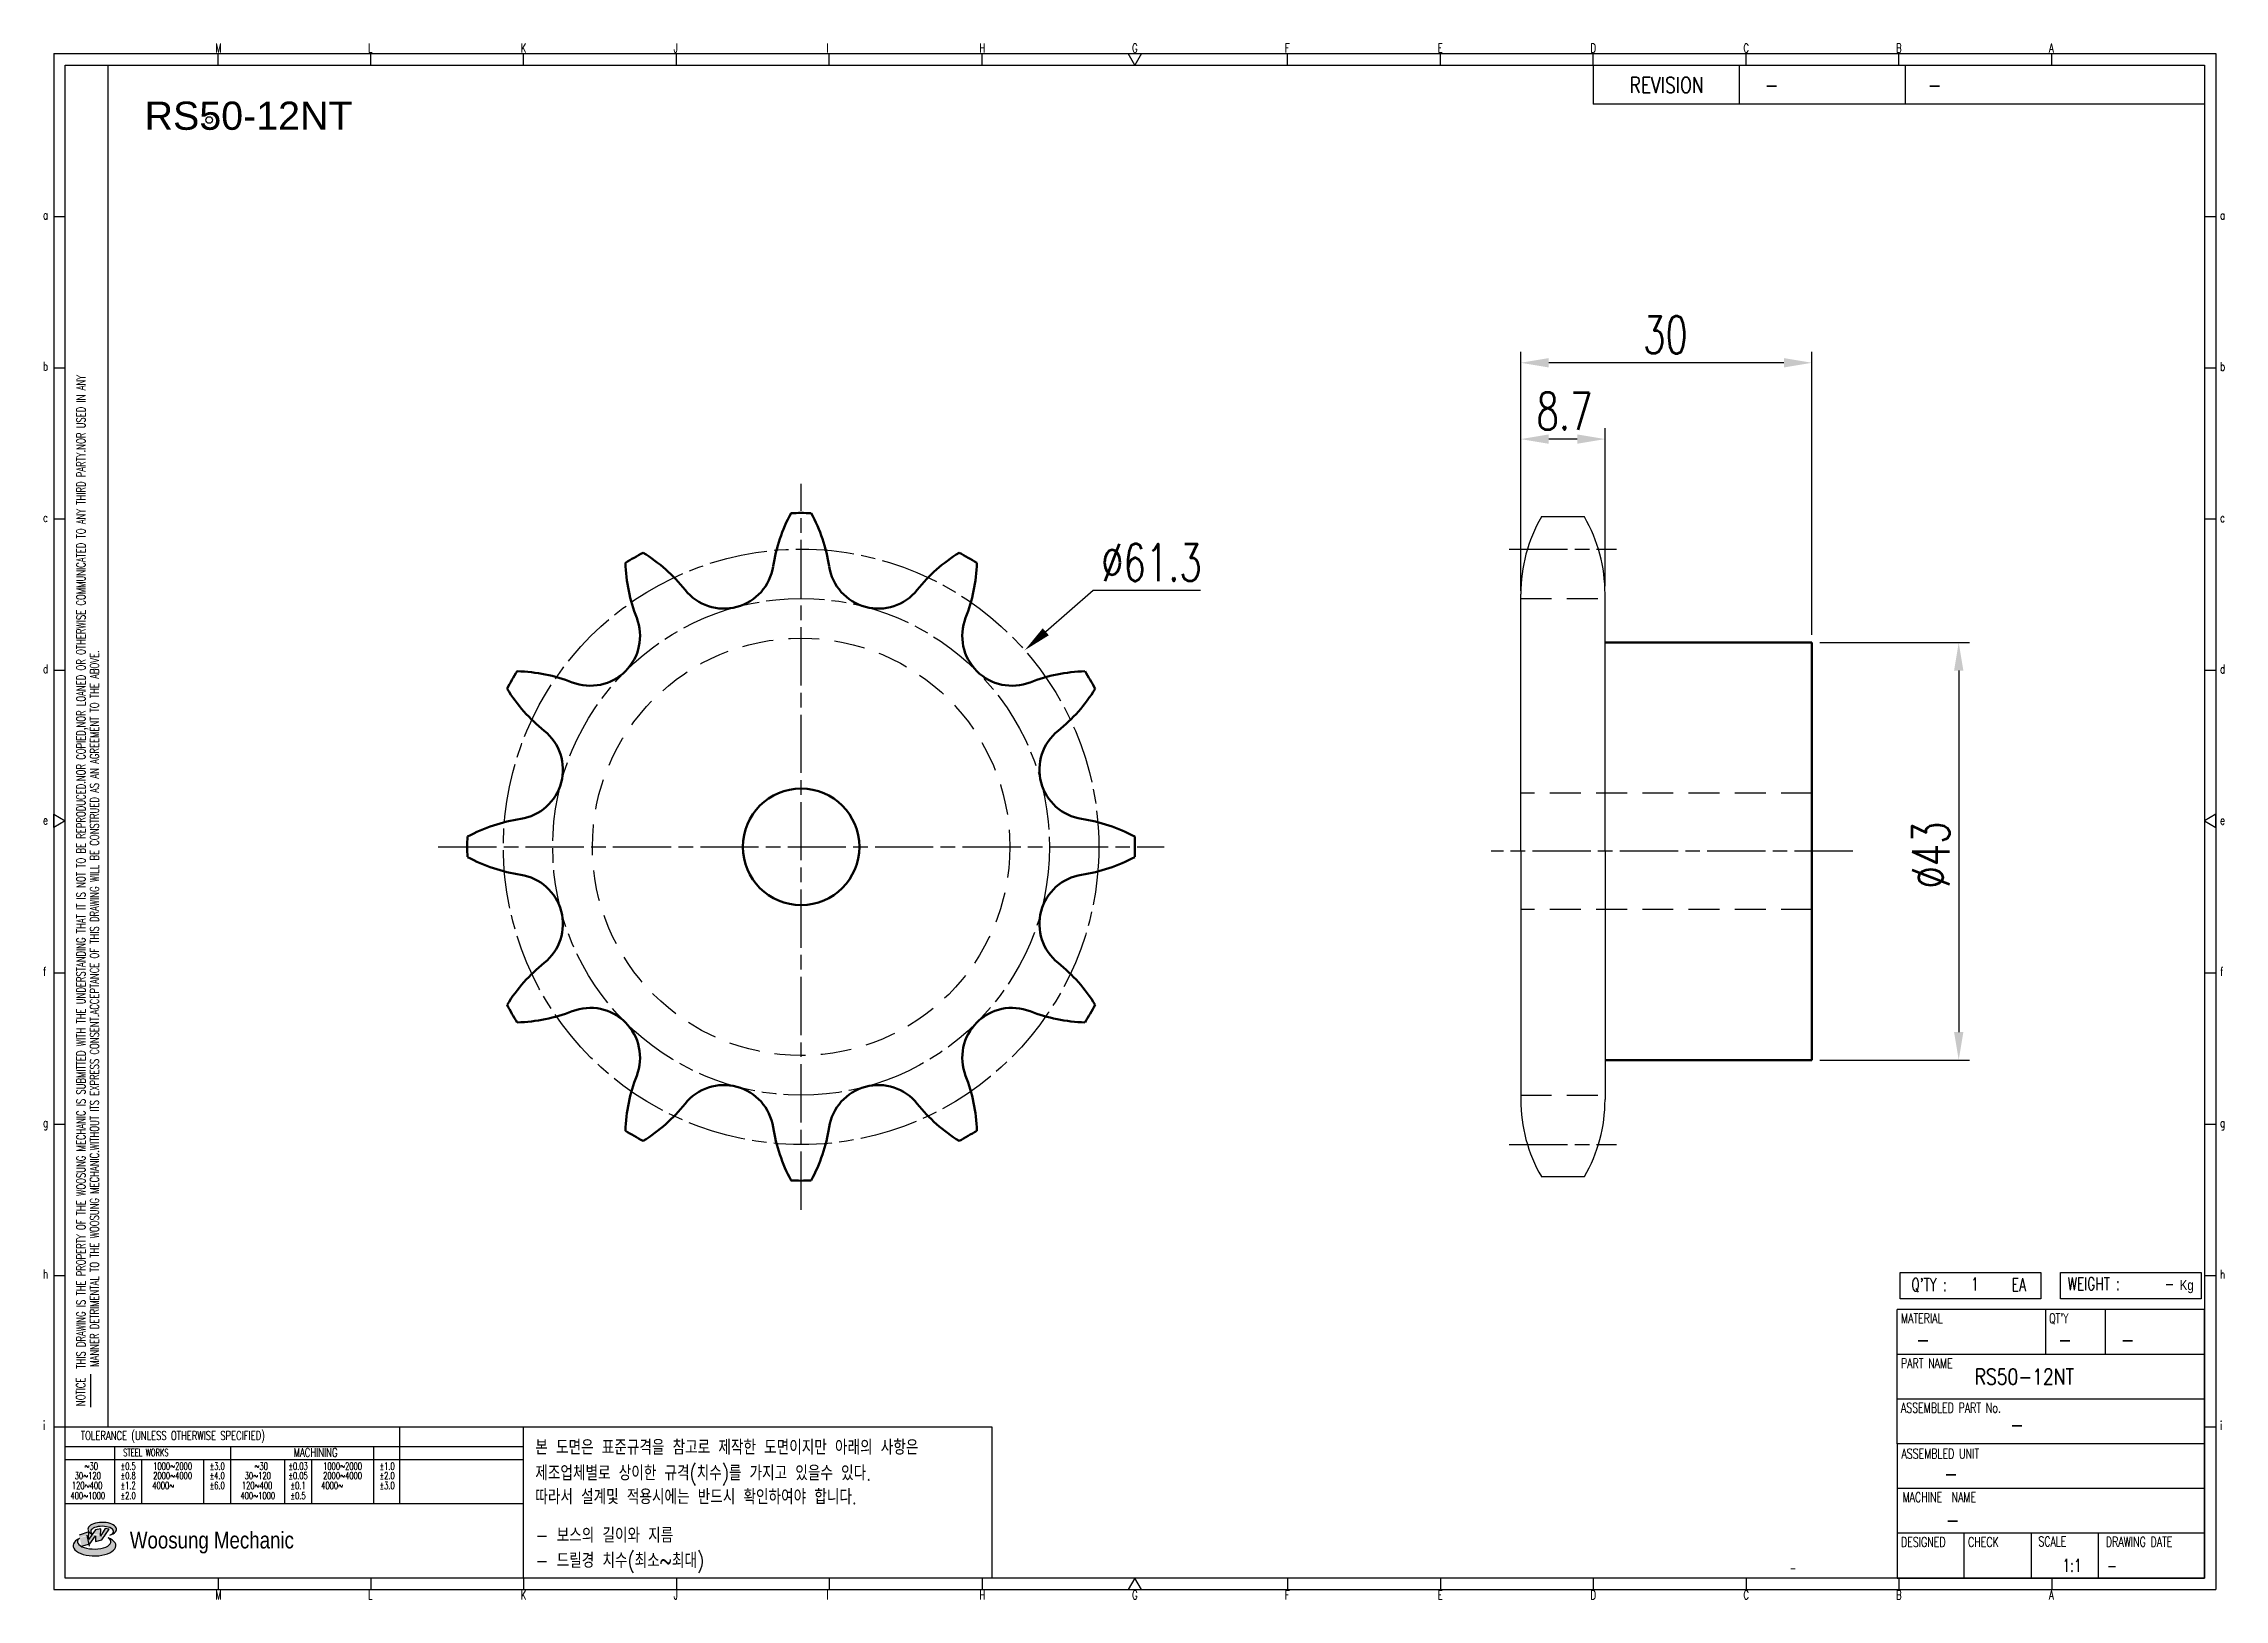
# Model space of a CAD drawing. Header units: millimetres. Extents: x 8308 to 8533, y 4751 to 4911.
import ezdxf
from ezdxf.enums import TextEntityAlignment as Align

# ---------------------------------------------------------------- set-up
doc = ezdxf.new("R2010")
doc.units = ezdxf.units.MM
for name, pattern in [('AM_ISO08W050', [18, 12, -1.5, 3, -1.5]), ('AM_ISO08W050x2', [9, 6, -0.75, 1.5, -0.75]), ('HIDDEN', [9.525, 6.35, -3.175])]:
    doc.linetypes.add(name, pattern=pattern)
for name, color, linetype, lineweight in [('1', 7, 'Continuous', 50), ('22', 30, 'AM_ISO08W050', 25), ('23', 40, 'AM_ISO08W050', 25), ('VIS', 7, 'Continuous', 50)]:
    doc.layers.add(name, color=color, linetype=linetype, lineweight=lineweight)
for name, color, linetype in [('HL', 2, 'HIDDEN'), ('S-DIM', 7, 'Continuous'), ('TITLE', 7, 'Continuous'), ('도면레이아웃', 7, 'Continuous')]:
    doc.layers.add(name, color=color, linetype=linetype)
doc.styles.add('HAN', font='ROMANS.shx', dxfattribs={"width": 0.7, "bigfont": 'whgtxt.shx'})
doc.styles.add('HKD_ST2', font='romans.shx', dxfattribs={"width": 0.7, "height": 4, "bigfont": '@extfont2.shx'})
doc.styles.add('HSG', font='SIMPLEX.shx', dxfattribs={"width": 0.7, "bigfont": 'HSG.shx'})
doc.styles.add('ROMANS', font='romans.shx', dxfattribs={"width": 0.7, "bigfont": 'whgtxt.shx'})
doc.styles.add('SLDTEXTSTYLE4', font='arial.ttf', dxfattribs={"width": 0.8})
doc.styles.get("Standard").update_dxf_attribs({"font": 'arial.ttf'})
doc.dimstyles.new('APP4', dxfattribs={"dimscale": 1.6, "dimtxt": 2.4, "dimasz": 1.8, "dimexe": 0.7, "dimexo": 0.5, "dimgap": 0.6, "dimtad": 1, "dimtoh": 1, "dimdec": 1, "dimrnd": 0.01, "dimzin": 9, "dimdsep": 46, "dimtxsty": 'HSG', "dimcen": 0, "dimclrd": 1, "dimclre": 1, "dimclrt": 256, "dimazin": 2, "dimtp": 1, "dimtm": 1, "dimtfac": 0.5, "dimtdec": 1, "dimtofl": 0, "dimtmove": 0, "dimatfit": 3, "dimfxl": 0, "dimtvp": 1, "dimtolj": 2, "dimlwd": -1, "dimlwe": -1, "dimarcsym": 0})

# ---------------------------------------------------------------- blocks, each defined once
blk = doc.blocks.new('SUYWSHJH')
at = {"layer": '도면레이아웃'}
h = blk.add_hatch(color=10, dxfattribs=at)
h.paths.add_polyline_path([(1.544, 35.177), (1.554, 34.966), (1.779, 35.034), (2.054, 35.422), (1.908, 35.446), (1.728, 35.167), (1.741, 35.439), (1.547, 35.405), (1.292, 35.041), (1.295, 35.33), (0.943, 35.208), (1.03, 34.8), (1.336, 34.885)])
edge = h.paths.add_edge_path()
edge.add_ellipse((1.795, 35.421), major_axis=(-0.53, 0), ratio=0.487785, start_angle=122.36065, end_angle=403.39574)
edge.add_line((1.411, 35.244), (1.419, 35.261))
edge.add_ellipse((1.798, 35.344), major_axis=(-0.423, 0), ratio=0.444396, start_angle=131.58977, end_angle=386.19408, ccw=False)
edge = h.paths.add_edge_path()
edge.add_ellipse((1.512, 34.815), major_axis=(-0.793, 0), ratio=0.480113, start_angle=314.67633, end_angle=590.85213)
edge.add_ellipse((1.501, 34.958), major_axis=(-0.62, 0), ratio=0.43311, start_angle=331.7024, end_angle=574.42495, ccw=False)
for p, q in [((0, 90.118), (80.15, 90.118)), ((0, 90.118), (0, 33.191)), ((6.089, 89.693), (6.089, 90.118)), ((11.753, 89.693), (11.753, 90.118)), ((17.418, 89.693), (17.418, 90.118)), ((23.082, 89.693), (23.082, 90.118)), ((28.746, 89.693), (28.746, 90.118)), ((34.411, 89.693), (34.411, 90.118)), ((45.739, 89.693), (45.739, 90.118)), ((51.404, 89.693), (51.404, 90.118)), ((57.068, 89.693), (57.068, 90.118)), ((62.732, 89.693), (62.732, 90.118)), ((68.397, 89.693), (68.397, 90.118)), ((74.061, 89.693), (74.061, 90.118)), ((80.15, 90.118), (80.15, 33.191)), ((0, 84.085), (0.425, 84.085)), ((79.725, 84.085), (80.15, 84.085)), ((0, 78.478), (0.425, 78.478)), ((79.725, 78.478), (80.15, 78.478)), ((0, 72.87), (0.425, 72.87)), ((79.725, 72.87), (80.15, 72.87)), ((0, 67.262), (0.425, 67.262)), ((79.725, 67.262), (80.15, 67.262)), ((0, 56.047), (0.425, 56.047)), ((79.725, 56.047), (80.15, 56.047)), ((0, 50.439), (0.425, 50.439)), ((79.725, 50.439), (80.15, 50.439)), ((0, 44.832), (0.425, 44.832)), ((79.725, 44.832), (80.15, 44.832)), ((1.377, 39.947), (1.377, 41.174)), ((0, 39.224), (0.425, 39.224)), ((79.725, 39.224), (80.15, 39.224)), ((0, 33.191), (80.15, 33.191)), ((6.089, 33.616), (6.089, 33.191)), ((11.753, 33.616), (11.753, 33.191)), ((17.418, 33.616), (17.418, 33.191)), ((23.082, 33.616), (23.082, 33.191)), ((28.746, 33.616), (28.746, 33.191)), ((34.411, 33.616), (34.411, 33.191)), ((45.739, 33.616), (45.739, 33.191)), ((51.404, 33.616), (51.404, 33.191)), ((57.068, 33.616), (57.068, 33.191)), ((62.732, 33.616), (62.732, 33.191)), ((68.397, 33.616), (68.397, 33.191)), ((74.061, 33.616), (74.061, 33.191))]:
    blk.add_line(p, q)
at = {"color": 2}
for p, q in [((2.017, 39.224), (2.017, 89.693)), ((0.425, 39.224), (17.418, 39.224)), ((12.816, 39.224), (12.816, 36.382)), ((17.418, 33.616), (17.418, 39.224)), ((0.425, 38.487), (17.418, 38.487)), ((0.425, 38.012), (17.418, 38.012)), ((2.257, 38.487), (2.257, 36.382)), ((3.257, 38.012), (3.257, 36.382)), ((5.557, 38.012), (5.557, 36.382)), ((6.557, 38.5), (6.557, 36.382)), ((8.557, 38.012), (8.557, 36.382)), ((9.557, 38.026), (9.557, 36.382)), ((11.857, 38.487), (11.857, 36.382)), ((0.425, 36.382), (17.418, 36.382))]:
    blk.add_line(p, q, dxfattribs=at)
at = {"color": 6, "ltscale": 0.5}
for p, q in [((57.068, 89.693), (57.068, 88.246)), ((62.47, 89.693), (62.47, 88.246)), ((68.635, 89.693), (68.635, 88.246)), ((79.725, 88.246), (57.068, 88.246)), ((68.336, 38.59), (68.336, 43.563)), ((79.725, 43.563), (68.336, 43.563)), ((73.827, 43.563), (73.827, 41.905)), ((76.037, 43.563), (76.037, 41.905)), ((79.725, 38.59), (79.725, 43.563)), ((79.725, 41.905), (68.336, 41.905)), ((79.725, 40.248), (68.336, 40.248)), ((68.336, 38.59), (68.336, 33.616)), ((79.725, 38.59), (68.336, 38.59)), ((79.725, 33.616), (79.725, 38.59)), ((79.725, 36.932), (68.336, 36.932)), ((79.725, 35.274), (68.336, 35.274)), ((70.822, 33.616), (70.822, 35.274)), ((73.309, 33.616), (73.309, 35.274)), ((75.796, 33.616), (75.796, 35.274)), ((68.336, 33.616), (79.725, 33.616))]:
    blk.add_line(p, q, dxfattribs=at)
for points in [[(40.075, 89.693), (39.83, 90.118), (40.32, 90.118)], [(0.425, 89.693), (79.725, 89.693), (79.725, 33.616), (0.425, 33.616)], [(0.425, 61.679), (0, 61.433), (0, 61.924)], [(79.725, 61.679), (80.15, 61.433), (80.15, 61.924)], [(40.075, 33.616), (39.83, 33.191), (40.32, 33.191)]]:
    blk.add_lwpolyline(points, close=True)
at = {"layer": 'TITLE', "color": 20}
for p, q in [((68.449, 43.961), (68.449, 44.936)), ((68.449, 44.936), (73.654, 44.936)), ((73.654, 44.936), (73.654, 43.961)), ((74.39, 43.961), (74.39, 44.936)), ((74.39, 44.936), (79.595, 44.936)), ((79.595, 44.936), (79.595, 43.961)), ((73.654, 43.961), (68.449, 43.961)), ((79.595, 43.961), (74.39, 43.961))]:
    blk.add_line(p, q, dxfattribs=at)
at = {"layer": '도면레이아웃'}
for p, q in [((1.295, 35.33), (0.943, 35.208)), ((1.03, 34.8), (1.336, 34.885)), ((1.224, 35.208), (1.311, 34.8)), ((1.224, 35.208), (1.224, 35.208)), ((1.547, 35.405), (1.292, 35.041)), ((1.292, 35.041), (1.295, 35.33)), ((1.336, 34.885), (1.544, 35.177)), ((1.419, 35.261), (1.411, 35.244)), ((1.544, 35.177), (1.554, 34.966)), ((1.741, 35.439), (1.547, 35.405)), ((1.554, 34.966), (1.779, 35.034)), ((1.908, 35.446), (1.728, 35.167)), ((1.728, 35.167), (1.741, 35.439)), ((1.779, 35.034), (2.054, 35.422)), ((2.054, 35.422), (1.908, 35.446))]:
    blk.add_line(p, q, dxfattribs=at)
for centre, major_axis, ratio, start_param, end_param in [((1.795, 35.421), (-0.53, 0), 0.487785, 2.135596, 7.040584), ((1.512, 34.815), (-0.793, 0), 0.480113, 5.492138, 10.312315), ((1.501, 34.958), (-0.62, 0), 0.43311, 5.789299, 10.025607), ((1.798, 35.344), (-0.423, 0), 0.444396, 2.296675, 6.740358)]:
    blk.add_ellipse(centre, major_axis=major_axis, ratio=ratio, start_param=start_param, end_param=end_param, dxfattribs=at)
at = {"color": 4, "style": 'HKD_ST2', "width": 0.7}
for s, p in [('M', (5.988, 90.164)), ('L', (11.652, 90.164)), ('K', (17.316, 90.164)), ('J', (22.981, 90.164)), ('I', (28.645, 90.164)), ('H', (34.309, 90.164)), ('G', (39.974, 90.164)), ('F', (45.638, 90.164)), ('E', (51.302, 90.164)), ('D', (56.967, 90.164)), ('C', (62.631, 90.164)), ('B', (68.295, 90.164)), ('A', (73.96, 90.164)), ('a', (-0.395, 83.976)), ('a', (80.305, 83.97)), ('b', (-0.395, 78.368)), ('b', (80.305, 78.362)), ('c', (-0.395, 72.76)), ('c', (80.305, 72.754)), ('d', (-0.395, 67.153)), ('d', (80.305, 67.147)), ('e', (-0.395, 61.545)), ('e', (80.305, 61.539)), ('f', (-0.395, 55.937)), ('f', (80.305, 55.931)), ('g', (-0.395, 50.33)), ('g', (80.305, 50.324)), ('h', (-0.395, 44.722)), ('h', (80.305, 44.716)), ('i', (-0.395, 39.114)), ('i', (80.305, 39.108)), ('M', (5.988, 32.824)), ('L', (11.652, 32.824)), ('K', (17.316, 32.824)), ('J', (22.981, 32.824)), ('I', (28.645, 32.824)), ('H', (34.309, 32.824)), ('G', (39.974, 32.824)), ('F', (45.638, 32.824)), ('E', (51.302, 32.824)), ('D', (56.967, 32.824)), ('C', (62.631, 32.824)), ('B', (68.295, 32.824)), ('A', (73.96, 32.824))]:
    blk.add_text(s, height=0.326, dxfattribs=at).set_placement(p)
for s, height, style, width, p in [('REVISION', 0.5806, 'HAN', 0.8, (58.415, 88.664)), ('-', 0.581, 'HAN', 0.8, (63.426, 88.664)), ('-', 0.581, 'HAN', 0.8, (69.468, 88.664)), ("Q'TY : ", 0.4746, 'HKD_ST2', 0.7, (68.857, 44.253)), ('1', 0.475, 'HKD_ST2', 0.7, (71.071, 44.275)), ('EA', 0.4746, 'HKD_ST2', 0.7, (72.578, 44.253)), ('WEIGHT : ', 0.4746, 'HKD_ST2', 0.7, (74.65, 44.286)), ('-', 0.581, 'HAN', 0.8, (69.029, 42.157)), ('-', 0.581, 'HAN', 0.8, (74.289, 42.157)), ('-', 0.581, 'HAN', 0.8, (76.623, 42.157)), ('-', 0.581, 'HAN', 0.8, (72.515, 39.013)), ('-', 0.581, 'HAN', 0.8, (70.067, 37.189)), ('-', 0.581, 'HAN', 0.8, (70.126, 35.48)), ('1:1', 0.4746, 'HKD_ST2', 0.7, (74.458, 33.848)), ('-', 0.475, 'HKD_ST2', 0.7, (76.112, 33.837))]:
    blk.add_text(s, height=height, dxfattribs=dict(style=style, width=width)).set_placement(p)
at = {"color": 6, "style": 'HKD_ST2', "width": 0.7}
for s, p in [(' THIS DRAWING IS THE PROPERTY OF THE WOOSUNG MECHANIC IS SUBMITTED WITH THE UNDERSTANDING THAT IT IS NOT TO BE REPRODUCED.NOR COPIED,NOR LOANED OR OTHERWISE COMMUNICATED TO ANY THIRD PARTY.NOR USED IN ANY', (1.173, 41.217)), ('MANNER DETRIMENTAL TO THE WOOSUNG MECHANIC.WITHOUT ITS EXPRESS CONSENT.ACCEPTANCE OF THIS DRAWING WILL BE CONSTRUED AS AN AGREEMENT TO THE ABOVE.', (1.672, 41.447))]:
    blk.add_text(s, height=0.326266, rotation=90, dxfattribs=at).set_placement(p)
at = {"style": 'HKD_ST2', "width": 0.7}
blk.add_text('-', height=0.475, dxfattribs=at).set_placement((78.613, 44.286), align=Align.RIGHT)
at = {"color": 4, "style": 'HKD_ST2', "width": 0.7}
for s, height, p in [('MATERIAL', 0.3651, (68.474, 43.425)), ("QT'Y", 0.3651, (73.965, 43.425)), ('PART NAME', 0.3651, (68.474, 41.756)), ('ASSEMBLED PART No.', 0.36511, (68.474, 40.109)), ('ASSEMBLED UNIT', 0.36511, (68.49, 38.408)), ('MACHINE  NAME', 0.36511, (68.532, 36.794)), ('DESIGNED', 0.3651, (68.474, 35.136)), ('CHECK', 0.3651, (70.961, 35.136)), ('SCALE', 0.3651, (73.566, 35.153)), ('DRAWING DATE', 0.36511, (76.071, 35.141))]:
    blk.add_text(s, height=height, dxfattribs=at).set_placement(p, align=Align.TOP_LEFT)
at = {"style": 'HKD_ST2', "width": 0.7}
blk.add_text('NOTICE', height=0.3263, rotation=90, dxfattribs=at).set_placement((1.163, 39.988))
for s, height, style, width, p in [('TOLERANCE (UNLESS OTHERWISE SPECIFIED)', 0.32627, 'HKD_ST2', 0.7, (4.417, 38.896)), ('-', 0.326, 'ROMANS', 0.65, (64.469, 33.975))]:
    blk.add_text(s, height=height, dxfattribs=dict(style=style, width=width)).set_placement(p, align=Align.MIDDLE_CENTER)
at = {"color": 4, "style": 'HKD_ST2', "width": 0.7}
for s, height, p in [('STEEL WORKS', 0.26101, (3.416, 38.268)), ('MACHINING', 0.3263, (9.707, 38.27)), ('%%P0.5', 0.261, (2.757, 37.762)), ('%%P0.8', 0.261, (2.757, 37.411)), ('%%P3.0', 0.261, (6.057, 37.762)), ('%%P4.0', 0.261, (6.057, 37.411)), ('%%P0.03', 0.261, (9.057, 37.762)), ('%%P0.05', 0.261, (9.057, 37.411)), ('%%P1.0', 0.261, (12.357, 37.762)), ('%%P2.0', 0.261, (12.357, 37.411)), ('%%P1.2', 0.261, (2.757, 37.045)), ('%%P2.0', 0.261, (2.757, 36.67)), ('%%P6.0', 0.261, (6.057, 37.045)), ('%%P0.1', 0.261, (9.057, 37.045)), ('%%P0.5', 0.261, (9.057, 36.67)), ('%%P3.0', 0.261, (12.357, 37.045))]:
    blk.add_text(s, height=height, dxfattribs=at).set_placement(p, align=Align.MIDDLE)
for s, height, p in [('30%%126120', 0.261, (1.263, 37.411)), ('%%12630', 0.261, (1.389, 37.762)), ('2000%%1264000', 0.26101, (4.407, 37.411)), ('1000%%1262000', 0.26101, (4.407, 37.762)), ('30%%126120', 0.261, (7.563, 37.411)), ('%%12630', 0.261, (7.689, 37.762)), ('2000%%1264000', 0.26101, (10.707, 37.411)), ('1000%%1262000', 0.26101, (10.707, 37.762)), ('400%%1261000', 0.26101, (1.263, 36.67)), ('120%%126400', 0.26101, (1.237, 37.045)), ('4000%%126', 0.261, (4.061, 37.045)), ('400%%1261000', 0.26101, (7.563, 36.67)), ('120%%126400', 0.26101, (7.537, 37.045)), ('4000%%126', 0.261, (10.321, 37.045))]:
    blk.add_text(s, height=height, dxfattribs=at).set_placement(p, align=Align.MIDDLE_CENTER)
at = {"color": 1, "style": 'SLDTEXTSTYLE4', "width": 0.8}
blk.add_text('Woosung Mechanic', height=0.61957, dxfattribs=at).set_placement((2.822, 34.711))
at = {"layer": 'TITLE', "width": 0.8}
blk.add_text('Kg', height=0.3789, dxfattribs=at).set_placement((78.807, 44.286))
blk = doc.blocks.new('*D65')
at = {"layer": 'Defpoints', "color": 0, "transparency": 16777216}
for p in [(8409.47, 4848.51), (8363.4, 4808.02)]:
    blk.add_point(p, dxfattribs=at)
at = {"layer": 'S-DIM', "color": 1, "transparency": 16777216}
for p, q in [((8416.5, 4854.68), (8411.63, 4850.41)), ((8427.57, 4854.68), (8416.5, 4854.68))]:
    blk.add_line(p, q, dxfattribs=at)
blk.add_solid([(8411.32, 4850.77), (8411.95, 4850.05), (8409.47, 4848.51)], dxfattribs=at)
at = {"layer": 'S-DIM', "transparency": 16777216, "insert": (8422.52, 4857.56), "char_height": 3.84, "attachment_point": 5, "style": 'HSG'}
blk.add_mtext('\\A2;∅61.3', dxfattribs=at)
blk = doc.blocks.new('*D66')
at = {"layer": 'Defpoints', "color": 0, "transparency": 16777216}
for p in [(8460.56, 4870.26), (8460.56, 4854.3), (8469.26, 4854.3)]:
    blk.add_point(p, dxfattribs=at)
at = {"layer": 'S-DIM', "color": 1, "transparency": 16777216}
for p, q in [((8460.56, 4855.1), (8460.56, 4871.38)), ((8469.26, 4855.1), (8469.26, 4871.38)), ((8466.38, 4870.26), (8463.44, 4870.26))]:
    blk.add_line(p, q, dxfattribs=at)
for points in [[(8463.44, 4870.74), (8463.44, 4869.78), (8460.56, 4870.26)], [(8466.38, 4870.74), (8466.38, 4869.78), (8469.26, 4870.26)]]:
    blk.add_solid(points, dxfattribs=at)
at = {"layer": 'S-DIM', "transparency": 16777216, "insert": (8465.06, 4873.14), "char_height": 3.84, "attachment_point": 5, "style": 'HSG'}
blk.add_mtext('\\A2;8.7', dxfattribs=at)
blk = doc.blocks.new('*D67')
at = {"layer": 'Defpoints', "color": 0, "transparency": 16777216}
for p in [(8490.56, 4849.3), (8490.56, 4806.3), (8505.68, 4806.3)]:
    blk.add_point(p, dxfattribs=at)
at = {"layer": 'S-DIM', "color": 1, "transparency": 16777216}
for p, q in [((8491.36, 4849.3), (8506.8, 4849.3)), ((8505.68, 4846.42), (8505.68, 4809.18)), ((8491.36, 4806.3), (8506.8, 4806.3))]:
    blk.add_line(p, q, dxfattribs=at)
for points in [[(8505.2, 4846.42), (8506.16, 4846.42), (8505.68, 4849.3)], [(8505.2, 4809.18), (8506.16, 4809.18), (8505.68, 4806.3)]]:
    blk.add_solid(points, dxfattribs=at)
at = {"layer": 'S-DIM', "transparency": 16777216, "insert": (8502.8, 4827.42), "char_height": 3.84, "attachment_point": 5, "rotation": 90, "style": 'HSG'}
blk.add_mtext('\\A2;%%c43', dxfattribs=at)
blk = doc.blocks.new('*D68')
at = {"layer": 'Defpoints', "color": 0, "transparency": 16777216}
for p in [(8460.56, 4878.12), (8460.56, 4853.84), (8490.56, 4849.3)]:
    blk.add_point(p, dxfattribs=at)
at = {"layer": 'S-DIM', "color": 1, "transparency": 16777216}
for p, q in [((8460.56, 4854.64), (8460.56, 4879.24)), ((8487.68, 4878.12), (8463.44, 4878.12)), ((8490.56, 4850.1), (8490.56, 4879.24))]:
    blk.add_line(p, q, dxfattribs=at)
for points in [[(8463.44, 4878.6), (8463.44, 4877.64), (8460.56, 4878.12)], [(8487.68, 4878.6), (8487.68, 4877.64), (8490.56, 4878.12)]]:
    blk.add_solid(points, dxfattribs=at)
at = {"layer": 'S-DIM', "transparency": 16777216, "insert": (8475.46, 4881), "char_height": 3.84, "attachment_point": 5, "style": 'HSG'}
blk.add_mtext('\\A2;30', dxfattribs=at)

msp = doc.modelspace()

# ---------------------------------------------------------------- linework, layer by layer
for p, q in [((8467.13, 4862.24), (8462.68, 4862.24)), ((8460.56, 4827.8), (8460.56, 4854.3)), ((8469.26, 4827.8), (8469.26, 4854.3)), ((8460.56, 4827.8), (8460.56, 4802.22)), ((8469.26, 4827.8), (8469.26, 4802.22)), ((8467.13, 4794.28), (8462.68, 4794.28))]:
    msp.add_line(p, q)
at = {"color": 4}
msp.add_lwpolyline([(8357.84, 4768.53), (8406.09, 4768.53), (8406.09, 4752.94), (8357.84, 4752.94)], close=True, dxfattribs=at)
msp.add_circle((8325.46, 4903.13), 0.336)
for centre, start, end in [((8476.43, 4854.3), 150, 180), ((8453.38, 4854.3), 0, 30), ((8476.43, 4802.22), 180, 210), ((8453.38, 4802.22), 330, 0)]:
    msp.add_arc(centre, 15.87, start, end)
at = {"layer": '1'}
msp.add_circle((8386.43, 4828.26), 6, dxfattribs=at)
for centre, radius, start, end in [((8400.43, 4854.56), 17.07, 151.767, 171.25), ((8386.43, 4828.26), 34.39, 88.2542, 91.7458), ((8372.44, 4854.56), 17.07, 8.75, 28.233), ((8386.43, 4828.26), 34.39, 118.2542, 121.7458), ((8385.4, 4858.03), 17.07, 181.767, 201.25), ((8361.17, 4844.04), 17.07, 38.75, 58.233), ((8378.48, 4857.93), 5.13, 218.75, 351.25), ((8394.39, 4857.93), 5.13, 188.75, 321.25), ((8411.7, 4844.04), 17.07, 121.767, 141.25), ((8386.43, 4828.26), 34.39, 58.2542, 61.7458), ((8387.47, 4858.03), 17.07, 338.75, 358.233), ((8364.71, 4849.98), 5.13, 248.75, 21.25), ((8408.16, 4849.98), 5.13, 158.75, 291.25), ((8386.43, 4828.26), 34.39, 148.2542, 151.7458), ((8356.67, 4829.29), 17.07, 68.75, 88.233), ((8416.2, 4829.29), 17.07, 91.767, 111.25), ((8386.43, 4828.26), 34.39, 28.2542, 31.7458), ((8370.66, 4853.52), 17.07, 211.767, 231.25), ((8402.21, 4853.52), 17.07, 308.75, 328.233), ((8356.76, 4836.21), 5.13, 278.75, 51.25), ((8416.11, 4836.21), 5.13, 128.75, 261.25), ((8360.14, 4814.27), 17.07, 98.75, 118.233), ((8412.73, 4814.27), 17.07, 61.767, 81.25), ((8386.43, 4828.26), 34.39, 178.2542, 181.7458), ((8386.43, 4828.26), 34.39, 358.2542, 1.7458), ((8360.14, 4842.25), 17.07, 241.767, 261.25), ((8412.73, 4842.25), 17.07, 278.75, 298.233), ((8356.76, 4820.31), 5.13, 308.75, 81.25), ((8416.11, 4820.31), 5.13, 98.75, 231.25), ((8370.66, 4803), 17.07, 128.75, 148.233), ((8402.21, 4803), 17.07, 31.767, 51.25), ((8386.43, 4828.26), 34.39, 208.2542, 211.7458), ((8356.67, 4827.23), 17.07, 271.767, 291.25), ((8364.71, 4806.54), 5.13, 338.75, 111.25), ((8408.16, 4806.54), 5.13, 68.75, 201.25), ((8416.2, 4827.23), 17.07, 248.75, 268.233), ((8386.43, 4828.26), 34.39, 328.2542, 331.7458), ((8385.4, 4798.49), 17.07, 158.75, 178.233), ((8378.48, 4798.59), 5.13, 8.75, 141.25), ((8394.39, 4798.59), 5.13, 38.75, 171.25), ((8387.47, 4798.49), 17.07, 1.767, 21.25), ((8361.17, 4812.48), 17.07, 301.767, 321.25), ((8411.7, 4812.48), 17.07, 218.75, 238.233), ((8386.43, 4828.26), 34.39, 238.2542, 241.7458), ((8400.43, 4801.97), 17.07, 188.75, 208.233), ((8372.44, 4801.97), 17.07, 331.767, 351.25), ((8386.43, 4828.26), 34.39, 298.2542, 301.7458), ((8386.43, 4828.26), 34.39, 268.2542, 271.7458)]:
    msp.add_arc(centre, radius, start, end, dxfattribs=at)
at = {"layer": '22', "linetype": 'AM_ISO08W050x2'}
for p, q in [((8459.38, 4858.93), (8470.44, 4858.93)), ((8459.38, 4797.59), (8470.44, 4797.59))]:
    msp.add_line(p, q, dxfattribs=at)
at = {"layer": '23', "color": 4, "linetype": 'AM_ISO08W050x2'}
for p, q in [((8386.43, 4790.87), (8386.43, 4865.65)), ((8349.05, 4828.26), (8423.82, 4828.26)), ((8494.77, 4827.8), (8457.53, 4827.8))]:
    msp.add_line(p, q, dxfattribs=at)
for radius in [30.67, 25.59]:
    msp.add_circle((8386.43, 4828.26), radius, dxfattribs=at)
at = {"layer": 'HL', "ltscale": 0.5}
for p, q in [((8460.56, 4853.84), (8469.26, 4853.84)), ((8490.56, 4833.8), (8460.56, 4833.8)), ((8490.56, 4821.8), (8460.56, 4821.8)), ((8460.56, 4802.68), (8469.26, 4802.68))]:
    msp.add_line(p, q, dxfattribs=at)
msp.add_circle((8386.43, 4828.26), 21.5, dxfattribs=at)
at = {"layer": 'VIS'}
for p, q in [((8490.56, 4849.3), (8469.26, 4849.3)), ((8490.56, 4849.3), (8490.56, 4806.3)), ((8490.56, 4806.3), (8469.26, 4806.3))]:
    msp.add_line(p, q, dxfattribs=at)

# ---------------------------------------------------------------- block references
at = {"xscale": 2.779053458626894, "yscale": 2.779053458626894, "zscale": 2.779053458626894}
msp.add_blockref('SUYWSHJH', (8309.44, 4659.52), dxfattribs=at)

# ---------------------------------------------------------------- texts
at = {"color": 2}
msp.add_text('RS50-12NT', height=2.904, dxfattribs=at).set_placement((8318.8, 4902.12))
at = {"style": 'HAN', "width": 0.8}
msp.add_text('RS50-12NT', height=1.614, dxfattribs=at).set_placement((8507.33, 4772.87))
at = {"color": 4, "style": 'HAN', "width": 0.8}
for s, p in [('본 도면은 표준규격을 참고로 제작한 도면이지만 아래의 사항은', (8359.05, 4765.64)), ('제조업체별로 상이한 규격(치수)를 가지고 있을수 있다.', (8359.05, 4762.99)), ('따라서 설계및 적용시에는 반드시 확인하여야 합니다.', (8359.05, 4760.54)), ('- 보스의 길이와 지름', (8359.05, 4756.58)), ('- 드릴경 치수(최소~최대)', (8359.05, 4753.98))]:
    msp.add_text(s, height=1.5267, dxfattribs=at).set_placement(p)

# ---------------------------------------------------------------- dimensions: what is measured, and where the dimension line sits
at = {"layer": 'S-DIM', "color": 3}
for base, p1, p2, picture, middle in [((8460.56, 4878.12), (8490.56, 4849.3), (8460.56, 4853.84), '*D68', (8475.46, 4878.12)), ((8460.56, 4870.26), (8469.26, 4854.3), (8460.56, 4854.3), '*D66', (8465.06, 4870.26))]:
    dim = msp.add_linear_dim(base=base, p1=p1, p2=p2, dimstyle='APP4', dxfattribs=at)
    dim.commit()
    dim.dimension.update_dxf_attribs({"geometry": picture, "text_midpoint": middle, "dimtype": 160})
dim = msp.add_diameter_dim_2p(p1=(8363.4, 4808.02), p2=(8409.47, 4848.51), dimstyle='APP4', dxfattribs=at)
dim.commit()
dim.dimension.update_dxf_attribs({"geometry": '*D65', "text_midpoint": (8422.52, 4854.68), "dimtype": 163})
dim = msp.add_linear_dim(base=(8505.68, 4806.3), p1=(8490.56, 4849.3), p2=(8490.56, 4806.3), angle=90, text='%%c<>', dimstyle='APP4', dxfattribs=at)
dim.commit()
dim.dimension.update_dxf_attribs({"geometry": '*D67', "text_midpoint": (8505.68, 4827.42), "dimtype": 160})

doc.saveas('drawing.dxf')
